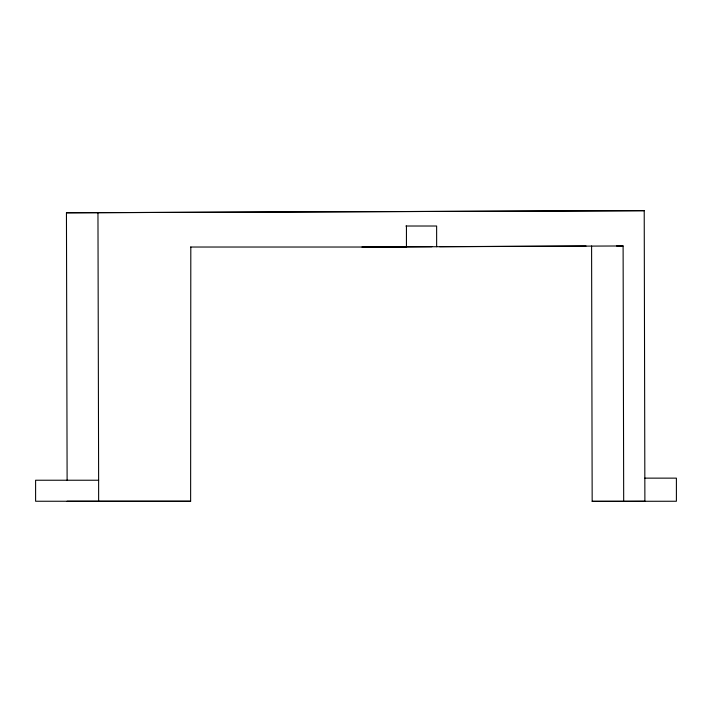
<?xml version="1.0" encoding="UTF-8"?>
<svg xmlns="http://www.w3.org/2000/svg" width="712" height="712" viewBox="0 0 712 712"><rect width="100%" height="100%" fill="white"/><g stroke="black" fill="none" stroke-linecap="round" stroke-linejoin="round"><path stroke-width="1.07" d="M98.63 501.248L98.63 480.235L35.6 480.235L35.6 501.248L190.629 501.248L190.807 247.028M406.445 226.016L406.436 247.028L190.638 247.028M431.864 246.708L361.981 247.028L623.107 245.969L623.685 501.328L644.885 501.248L644.218 210.672L66.447 212.772L67.115 480.235M439.624 246.672L586.038 245.996M66.447 212.772L644.218 210.672M67.115 501.248L190.629 501.248M591.592 245.969L592.17 501.328L676.4 501.248L676.4 478.135L644.885 478.135M405.902 226.016L436.634 226.016L436.643 246.717M616.583 245.969L623.107 245.969M592.17 501.328L623.685 501.328M97.962 212.772L98.63 480.235"/></g></svg>
